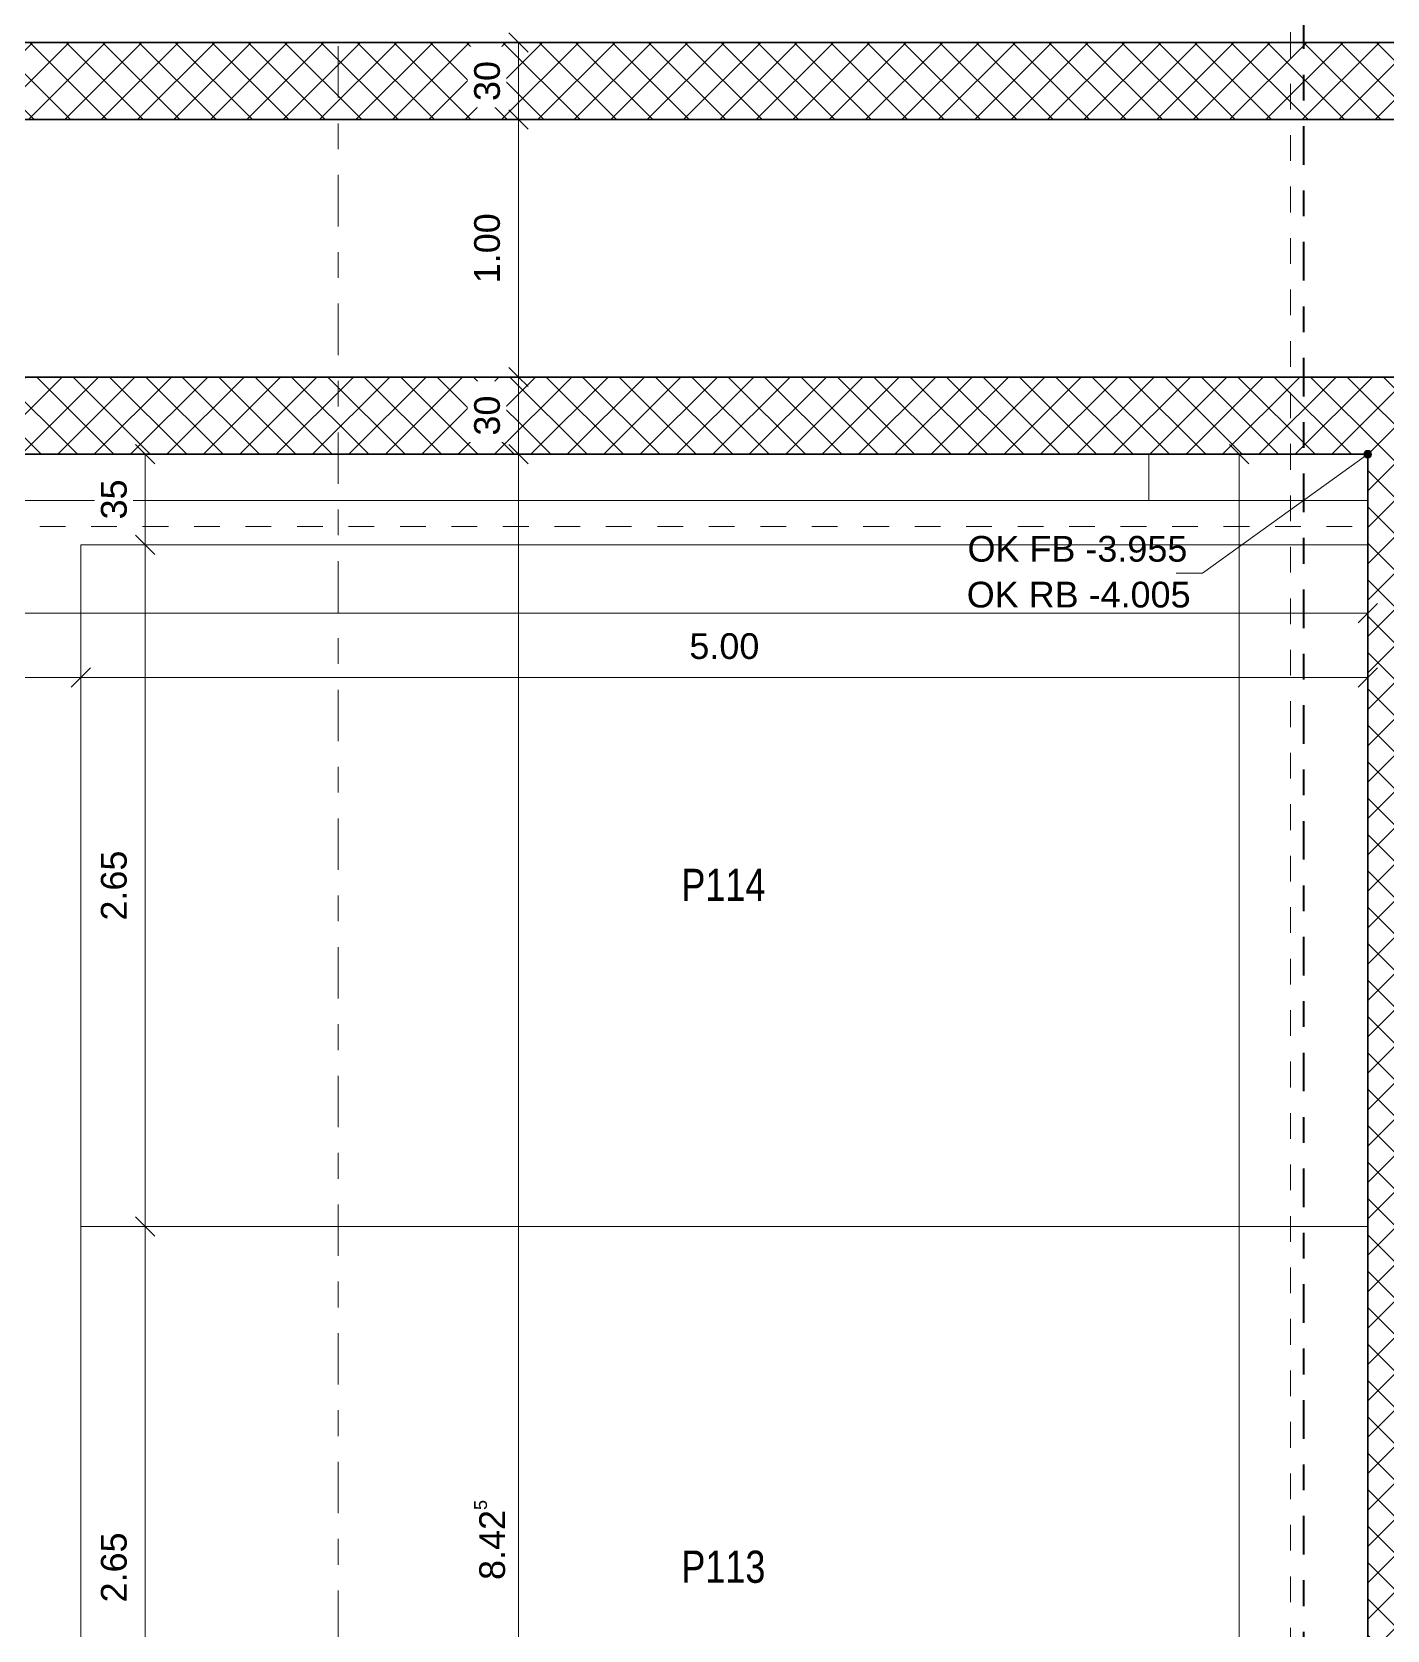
# Model space of a CAD drawing. Header units: metres. Extents: x -86 to 44, y -23 to 39.
# Drawn here: x -37.9 to -32.63, y 25.23 to 31.44 of the extents above; entities that cross this region are included whole.
import ezdxf

# ---------------------------------------------------------------- set-up
doc = ezdxf.new("R2010")
doc.units = ezdxf.units.M
for name, pattern in [('_Rasterlinie_', [0.375, 0.2, -0.05, 0.075, -0.05]), ('Gestrichelt', [0.1, 0.05, -0.05]), ('Strichpunkt - Fein', [0.2, 0.1, -0.05, 0, -0.05]), ('Strichpunkt - Mittel', [0.35, 0.15, -0.1, 0, -0.1])]:
    doc.linetypes.add(name, pattern=pattern)
for name, color, linetype, lineweight in [('A-____-____-DIMS', 7, 'Continuous', 5), ('A-____-____-DIMS-50', 7, 'Continuous', 5), ('A-DETL-GENF-OTLN', 7, 'Continuous', 9), ('A-FLOR-____-OTLN', 7, 'Continuous', 9), ('A-WALL-____-MCUT', 7, 'Continuous', 35), ('A-WALL-____-PATT', 7, 'Continuous', 35), ('C-PRKG-____-IDEN', 7, 'Continuous', 5), ('C-PRKG-____-OTLN', 7, 'Continuous', 9), ('G-____-____-DIMS', 7, 'Continuous', 5), ('S-GRID-____-OTLN', 7, 'Continuous', 5)]:
    doc.layers.add(name, color=color, linetype=linetype, lineweight=lineweight)
doc.layers.add('A-____-MATC-OTLN', color=7, linetype='Strichpunkt - Mittel', lineweight=40, true_color=0x0080ff)
doc.layers.add('A-DETL-____-OTLN', color=5, linetype='Continuous', lineweight=9, true_color=0x0000ff)
doc.styles.add('Arial_1', font='arial.ttf', dxfattribs={"height": 0.1})
doc.styles.add('Arial_3', font='arial.ttf', dxfattribs={"width": 0.8, "height": 0.125})
doc.dimstyles.new('SUB_Rohbau_fein_1', dxfattribs={"dimscale": 0.3048, "dimtxt": 0.102026, "dimasz": 0.246063, "dimexe": 0.164042, "dimexo": 0.0625, "dimgap": 0.123031, "dimtad": 1, "dimrnd": 0.005, "dimzin": 0, "dimdsep": 46, "dimtxsty": 'Arial_1', "dimblk1": 'OBLIQUE', "dimblk2": 'OBLIQUE', "dimsah": 1, "dimcen": 0.09, "dimazin": 0, "dimtfac": 1, "dimtdec": 4, "dimtix": 1, "dimtmove": 0, "dimatfit": 3, "dimfxl": 0.164042, "dimfxlon": 1, "dimtvp": 1, "dimtfill": 1, "dimtolj": 1, "dimtzin": 0, "dimarcsym": 2})
doc.dimstyles.new('SUB_Rohbau_fein_6', dxfattribs={"dimscale": 0.3048, "dimtxt": 0.102026, "dimasz": 0.246063, "dimexe": 0.164042, "dimexo": 0.0625, "dimgap": 0.123031, "dimtad": 1, "dimdec": 1, "dimlfac": 100, "dimrnd": 0.5, "dimdsep": 46, "dimtxsty": 'Arial_1', "dimblk1": 'OBLIQUE', "dimblk2": 'OBLIQUE', "dimsah": 1, "dimcen": 0.09, "dimazin": 0, "dimtfac": 1, "dimtdec": 4, "dimtix": 1, "dimtmove": 0, "dimatfit": 3, "dimfxl": 0.164042, "dimfxlon": 1, "dimtvp": 1, "dimtfill": 1, "dimtolj": 1, "dimtzin": 0, "dimarcsym": 2})
doc.dimstyles.new('SUB_Rohbau_fein_7', dxfattribs={"dimscale": 0.3048, "dimtxt": 0.102026, "dimasz": 0.246063, "dimexe": 0.164042, "dimexo": 0.0625, "dimgap": 0.123031, "dimtad": 1, "dimrnd": 0.005, "dimzin": 0, "dimdsep": 46, "dimtxsty": 'Arial_1', "dimblk1": 'OBLIQUE', "dimblk2": 'OBLIQUE', "dimsah": 1, "dimcen": 0.09, "dimazin": 0, "dimtfac": 1, "dimtdec": 4, "dimtix": 1, "dimtmove": 0, "dimatfit": 3, "dimfxl": 0.164042, "dimfxlon": 1, "dimtvp": 1, "dimtfill": 1, "dimtolj": 1, "dimtzin": 0, "dimarcsym": 2})
pattern_1 = [(45, (0, 0), (-0.07071068, 0.07071068), []), (135, (0, 0), (-0.07071068, -0.07071068), [])]

# ---------------------------------------------------------------- blocks, each defined once
blk = doc.blocks.new('PP_Parkplatz - 2650 x 5000-V62--01_UG_OK_FFB_AF')
at = {"layer": 'C-PRKG-____-OTLN', "color": 253, "true_color": 0x999999}
for p, q in [((-37.708, 24.151), (-37.708, 21.5016)), ((-32.708, 24.151), (-37.708, 24.151)), ((-32.708, 24.151), (-37.708, 24.151)), ((-37.708, 24.151), (-37.708, 21.5016)), ((-37.708, 21.5016), (-37.708, 24.151)), ((-37.708, 24.151), (-32.708, 24.151)), ((-37.708, 24.151), (-37.708, 24.151)), ((-32.708, 24.151), (-32.708, 21.5016)), ((-32.708, 24.151), (-32.708, 21.5016)), ((-32.708, 21.5016), (-37.708, 21.5016)), ((-37.708, 21.5016), (-32.708, 21.5016)), ((-32.708, 21.5016), (-37.708, 21.5016)), ((-37.708, 21.5016), (-37.708, 21.5016))]:
    blk.add_line(p, q, dxfattribs=at)
blk = doc.blocks.new('PP_Parkplatz - 2650 x 5000-V63--01_UG_OK_FFB_AF')
at = {"layer": 'C-PRKG-____-OTLN', "color": 253, "true_color": 0x999999}
for p, q in [((-37.708, 29.4499), (-37.708, 26.8005)), ((-32.708, 29.4499), (-37.708, 29.4499)), ((-32.708, 29.4499), (-37.708, 29.4499)), ((-37.708, 29.4499), (-37.708, 26.8005)), ((-37.708, 26.8005), (-37.708, 29.4499)), ((-37.708, 29.4499), (-32.708, 29.4499)), ((-37.708, 29.4499), (-37.708, 29.4499)), ((-32.708, 29.4499), (-32.708, 26.8005)), ((-32.708, 29.4499), (-32.708, 26.8005)), ((-32.708, 26.8005), (-37.708, 26.8005)), ((-37.708, 26.8005), (-32.708, 26.8005)), ((-32.708, 26.8005), (-37.708, 26.8005)), ((-37.708, 26.8005), (-37.708, 26.8005))]:
    blk.add_line(p, q, dxfattribs=at)
blk = doc.blocks.new('DE_Detailverweis - mit_Rahmen-56961560--01_UG_OK_FFB_AF')
at = {"layer": 'A-DETL-GENF-OTLN', "color": 30, "linetype": 'Strichpunkt - Fein', "true_color": 0xff8000}
blk.add_line((0, 14.2248), (0, 0), dxfattribs=at)
blk = doc.blocks.new('DIMBLOCK790--01_UG_OK_FFB_AF')
at = {"layer": 'A-____-____-DIMS-50'}
for p, q in [((-33.2073, 29.8016), (-33.2448, 29.8391)), ((-33.2073, 29.8016), (-33.2573, 29.8016)), ((-33.2073, -2.3534), (-33.2073, 29.8016)), ((-33.2073, 29.8016), (-33.1698, 29.7641)), ((-33.2073, 29.8016), (-33.1573, 29.8016)), ((-33.2073, -2.3534), (-33.2573, -2.3534)), ((-33.2073, -2.3534), (-33.2448, -2.3159)), ((-33.2073, -2.3534), (-33.1698, -2.3909)), ((-33.2073, -2.3534), (-33.1573, -2.3534))]:
    blk.add_line(p, q, dxfattribs=at)
at = {"layer": 'A-____-____-DIMS-50', "color": 0, "insert": (-33.3793, 13.5236), "char_height": 0.1, "width": 0.481134, "attachment_point": 1, "rotation": 90, "line_spacing_factor": 0.941778, "style": 'Arial_1', "bg_fill": 3, "box_fill_scale": 1.25, "bg_fill_color": 256, "bg_fill_true_color": 13158600, "bg_fill_transparency": 0}
blk.add_mtext('32.15\\A2\\H0.5x;\\S5^  ;\\H2x;', dxfattribs=at)
blk = doc.blocks.new('_Oblique')
at = {"color": 0, "linetype": 'ByBlock', "lineweight": -2}
blk.add_line((-0.5, -0.5), (0.5, 0.5), dxfattribs=at)
blk = doc.blocks.new('DIMBLOCK1014--01_UG_OK_FFB_AF')
at = {"layer": 'A-____-____-DIMS-50'}
for p, q in [((-36.008, 29.8016), (-36.0455, 29.8391)), ((-36.008, 29.8016), (-36.058, 29.8016)), ((-36.008, 21.3766), (-36.008, 29.8016)), ((-36.008, 29.8016), (-35.9705, 29.7641)), ((-36.008, 29.8016), (-35.958, 29.8016)), ((-36.008, 21.3766), (-36.058, 21.3766)), ((-36.008, 21.3766), (-36.0455, 21.4141)), ((-36.008, 21.3766), (-35.9705, 21.3391)), ((-36.008, 21.3766), (-35.958, 21.3766))]:
    blk.add_line(p, q, dxfattribs=at)
at = {"layer": 'A-____-____-DIMS-50', "color": 0, "insert": (-36.18, 25.4274), "char_height": 0.1, "width": 0.388091, "attachment_point": 1, "rotation": 90, "line_spacing_factor": 0.941778, "style": 'Arial_1', "bg_fill": 3, "box_fill_scale": 1.25, "bg_fill_color": 256, "bg_fill_true_color": 13158600, "bg_fill_transparency": 0}
blk.add_mtext('8.42\\A2\\H0.5x;\\S5^  ;\\H2x;', dxfattribs=at)
blk = doc.blocks.new('DIMBLOCK1015--01_UG_OK_FFB_AF')
at = {"layer": 'A-____-____-DIMS-50'}
for p, q in [((-36.008, 30.1016), (-36.0455, 30.1391)), ((-36.008, 30.1016), (-36.058, 30.1016)), ((-36.008, 29.8016), (-36.008, 30.1016)), ((-36.008, 30.1016), (-35.9705, 30.0641)), ((-36.008, 30.1016), (-35.958, 30.1016)), ((-36.008, 29.8016), (-36.0455, 29.8391)), ((-36.008, 29.8016), (-36.058, 29.8016)), ((-36.008, 29.8016), (-35.9705, 29.7641)), ((-36.008, 29.8016), (-35.958, 29.8016))]:
    blk.add_line(p, q, dxfattribs=at)
at = {"layer": 'A-____-____-DIMS-50', "color": 0, "insert": (-36.18, 29.874), "char_height": 0.1, "width": 0.186088, "attachment_point": 1, "rotation": 90, "line_spacing_factor": 0.941778, "style": 'Arial_1', "bg_fill": 3, "box_fill_scale": 1.25, "bg_fill_color": 256, "bg_fill_true_color": 13158600, "bg_fill_transparency": 0}
blk.add_mtext('30', dxfattribs=at)
blk = doc.blocks.new('DIMBLOCK1016--01_UG_OK_FFB_AF')
at = {"layer": 'A-____-____-DIMS-50'}
for p, q in [((-36.008, 31.1016), (-36.0455, 31.1391)), ((-36.008, 31.1016), (-36.058, 31.1016)), ((-36.008, 30.1016), (-36.008, 31.1016)), ((-36.008, 31.1016), (-35.9705, 31.0641)), ((-36.008, 31.1016), (-35.958, 31.1016)), ((-36.008, 30.1016), (-36.0455, 30.1391)), ((-36.008, 30.1016), (-36.058, 30.1016)), ((-36.008, 30.1016), (-35.9705, 30.0641)), ((-36.008, 30.1016), (-35.958, 30.1016))]:
    blk.add_line(p, q, dxfattribs=at)
at = {"layer": 'A-____-____-DIMS-50', "color": 0, "insert": (-36.18, 30.4659), "char_height": 0.1, "width": 0.325653, "attachment_point": 1, "rotation": 90, "line_spacing_factor": 0.941778, "style": 'Arial_1', "bg_fill": 3, "box_fill_scale": 1.25, "bg_fill_color": 256, "bg_fill_true_color": 13158600, "bg_fill_transparency": 0}
blk.add_mtext('1.00', dxfattribs=at)
blk = doc.blocks.new('DIMBLOCK1017--01_UG_OK_FFB_AF')
at = {"layer": 'A-____-____-DIMS-50'}
for p, q in [((-36.008, 31.4016), (-36.0455, 31.4391)), ((-36.008, 31.4016), (-36.058, 31.4016)), ((-36.008, 31.1016), (-36.008, 31.4016)), ((-36.008, 31.4016), (-35.9705, 31.3641)), ((-36.008, 31.4016), (-35.958, 31.4016)), ((-36.008, 31.1016), (-36.0455, 31.1391)), ((-36.008, 31.1016), (-36.058, 31.1016)), ((-36.008, 31.1016), (-35.9705, 31.0641)), ((-36.008, 31.1016), (-35.958, 31.1016))]:
    blk.add_line(p, q, dxfattribs=at)
at = {"layer": 'A-____-____-DIMS-50', "color": 0, "insert": (-36.18, 31.174), "char_height": 0.1, "width": 0.186088, "attachment_point": 1, "rotation": 90, "line_spacing_factor": 0.941778, "style": 'Arial_1', "bg_fill": 3, "box_fill_scale": 1.25, "bg_fill_color": 256, "bg_fill_true_color": 13158600, "bg_fill_transparency": 0}
blk.add_mtext('30', dxfattribs=at)
blk = doc.blocks.new('DIMBLOCK1094--01_UG_OK_FFB_AF')
at = {"layer": 'A-____-____-DIMS-50'}
for p, q in [((-57.708, 29.184), (-57.708, 29.234)), ((-57.708, 29.184), (-57.6705, 29.2215)), ((-32.708, 29.184), (-32.708, 29.234)), ((-32.708, 29.184), (-32.6705, 29.2215)), ((-57.708, 29.184), (-57.7455, 29.1465)), ((-57.708, 29.184), (-32.708, 29.184)), ((-57.708, 29.184), (-57.708, 29.134)), ((-32.708, 29.184), (-32.7455, 29.1465)), ((-32.708, 29.184), (-32.708, 29.134))]:
    blk.add_line(p, q, dxfattribs=at)
at = {"layer": 'A-____-____-DIMS-50', "color": 0, "insert": (-45.3825, 29.356), "char_height": 0.1, "width": 0.418697, "attachment_point": 1, "line_spacing_factor": 0.941778, "style": 'Arial_1', "bg_fill": 3, "box_fill_scale": 1.25, "bg_fill_color": 256, "bg_fill_true_color": 13158600, "bg_fill_transparency": 0}
blk.add_mtext('25.00', dxfattribs=at)
blk = doc.blocks.new('DIMBLOCK1098--01_UG_OK_FFB_AF')
at = {"layer": 'A-____-____-DIMS-50'}
for p, q in [((-42.708, 28.934), (-42.708, 28.984)), ((-42.708, 28.934), (-42.6705, 28.9715)), ((-37.708, 28.934), (-37.708, 28.984)), ((-37.708, 28.934), (-37.6705, 28.9715)), ((-42.708, 28.934), (-42.7455, 28.8965)), ((-42.708, 28.934), (-37.708, 28.934)), ((-42.708, 28.934), (-42.708, 28.884)), ((-37.708, 28.934), (-37.7455, 28.8965)), ((-37.708, 28.934), (-37.708, 28.884))]:
    blk.add_line(p, q, dxfattribs=at)
at = {"layer": 'A-____-____-DIMS-50', "color": 0, "insert": (-40.3437, 29.106), "char_height": 0.1, "width": 0.325653, "attachment_point": 1, "line_spacing_factor": 0.941778, "style": 'Arial_1', "bg_fill": 3, "box_fill_scale": 1.25, "bg_fill_color": 256, "bg_fill_true_color": 13158600, "bg_fill_transparency": 0}
blk.add_mtext('5.00', dxfattribs=at)
blk = doc.blocks.new('DIMBLOCK1099--01_UG_OK_FFB_AF')
at = {"layer": 'A-____-____-DIMS-50'}
for p, q in [((-37.708, 28.934), (-37.708, 28.984)), ((-37.708, 28.934), (-37.6705, 28.9715)), ((-32.708, 28.934), (-32.708, 28.984)), ((-32.708, 28.934), (-32.6705, 28.9715)), ((-37.708, 28.934), (-37.7455, 28.8965)), ((-37.708, 28.934), (-32.708, 28.934)), ((-37.708, 28.934), (-37.708, 28.884)), ((-32.708, 28.934), (-32.7455, 28.8965)), ((-32.708, 28.934), (-32.708, 28.884))]:
    blk.add_line(p, q, dxfattribs=at)
at = {"layer": 'A-____-____-DIMS-50', "color": 0, "insert": (-35.3437, 29.106), "char_height": 0.1, "width": 0.325653, "attachment_point": 1, "line_spacing_factor": 0.941778, "style": 'Arial_1', "bg_fill": 3, "box_fill_scale": 1.25, "bg_fill_color": 256, "bg_fill_true_color": 13158600, "bg_fill_transparency": 0}
blk.add_mtext('5.00', dxfattribs=at)
blk = doc.blocks.new('DIMBLOCK1149--01_UG_OK_FFB_AF')
at = {"layer": 'A-____-____-DIMS-50'}
for p, q in [((-37.458, 29.8016), (-37.4955, 29.8391)), ((-37.458, 29.8016), (-37.508, 29.8016)), ((-37.458, 29.8016), (-37.458, 29.4499)), ((-37.458, 29.8016), (-37.4205, 29.7641)), ((-37.458, 29.8016), (-37.408, 29.8016)), ((-37.458, 29.4499), (-37.508, 29.4499)), ((-37.458, 29.4499), (-37.4955, 29.4874)), ((-37.458, 29.4499), (-37.4205, 29.4124)), ((-37.458, 29.4499), (-37.408, 29.4499))]:
    blk.add_line(p, q, dxfattribs=at)
at = {"layer": 'A-____-____-DIMS-50', "color": 0, "insert": (-37.63, 29.5482), "char_height": 0.1, "width": 0.186088, "attachment_point": 1, "rotation": 90, "line_spacing_factor": 0.941778, "style": 'Arial_1', "bg_fill": 3, "box_fill_scale": 1.25, "bg_fill_color": 256, "bg_fill_true_color": 13158600, "bg_fill_transparency": 0}
blk.add_mtext('35', dxfattribs=at)
blk = doc.blocks.new('DIMBLOCK1150--01_UG_OK_FFB_AF')
at = {"layer": 'A-____-____-DIMS-50'}
for p, q in [((-37.458, 29.4499), (-37.508, 29.4499)), ((-37.458, 29.4499), (-37.4955, 29.4874)), ((-37.458, 29.4499), (-37.458, 26.8005)), ((-37.458, 29.4499), (-37.4205, 29.4124)), ((-37.458, 29.4499), (-37.408, 29.4499)), ((-37.458, 26.8005), (-37.4955, 26.838)), ((-37.458, 26.8005), (-37.508, 26.8005)), ((-37.458, 26.8005), (-37.4205, 26.763)), ((-37.458, 26.8005), (-37.408, 26.8005))]:
    blk.add_line(p, q, dxfattribs=at)
at = {"layer": 'A-____-____-DIMS-50', "color": 0, "insert": (-37.63, 27.9895), "char_height": 0.1, "width": 0.325653, "attachment_point": 1, "rotation": 90, "line_spacing_factor": 0.941778, "style": 'Arial_1', "bg_fill": 3, "box_fill_scale": 1.25, "bg_fill_color": 256, "bg_fill_true_color": 13158600, "bg_fill_transparency": 0}
blk.add_mtext('2.65', dxfattribs=at)
blk = doc.blocks.new('DIMBLOCK1151--01_UG_OK_FFB_AF')
at = {"layer": 'A-____-____-DIMS-50'}
for p, q in [((-37.458, 26.8005), (-37.4955, 26.838)), ((-37.458, 26.8005), (-37.508, 26.8005)), ((-37.458, 26.8005), (-37.458, 24.151)), ((-37.458, 26.8005), (-37.4205, 26.763)), ((-37.458, 26.8005), (-37.408, 26.8005)), ((-37.458, 24.151), (-37.4955, 24.1885)), ((-37.458, 24.151), (-37.508, 24.151)), ((-37.458, 24.151), (-37.4205, 24.1135)), ((-37.458, 24.151), (-37.408, 24.151))]:
    blk.add_line(p, q, dxfattribs=at)
at = {"layer": 'A-____-____-DIMS-50', "color": 0, "insert": (-37.63, 25.3401), "char_height": 0.1, "width": 0.325653, "attachment_point": 1, "rotation": 90, "line_spacing_factor": 0.941778, "style": 'Arial_1', "bg_fill": 3, "box_fill_scale": 1.25, "bg_fill_color": 256, "bg_fill_true_color": 13158600, "bg_fill_transparency": 0}
blk.add_mtext('2.65', dxfattribs=at)

msp = doc.modelspace()

# ---------------------------------------------------------------- hatches: boundary and pattern name
at = {"layer": 'A-WALL-____-PATT', "lineweight": 9}
h = msp.add_hatch(dxfattribs=at)
h.set_pattern_fill('FP_1', color=256, style=0, pattern_type=2)
h.set_pattern_definition(pattern_1)
h.paths.add_polyline_path([(-16.283, 31.1016), (-15.988, 31.1016), (-15.988, 31.4016), (-69.9425, 31.4016), (-70.2151, 31.1016), (-16.4352, 31.1016)])
h = msp.add_hatch(dxfattribs=at)
h.set_pattern_fill('FP_1', color=256, style=0, pattern_type=2)
h.set_pattern_definition(pattern_1)
h.paths.add_polyline_path([(-69.9425, 29.8016), (-64.3928, 29.8016), (-64.3928, 30.1016), (-70.0159, 30.1016), (-70.0159, 29.8016)])
h.paths.add_polyline_path([(-25.493, 29.8016), (-19.538, 29.8016), (-19.538, 30.1016), (-62.1928, 30.1016), (-62.1928, 29.8016), (-25.5393, 29.8016)])
h.paths.add_polyline_path([(-15.983, 29.8016), (-15.983, 30.0517), (-16.083, 30.0517), (-16.083, 29.8016), (-15.988, 29.8016)])
h.paths.add_polyline_path([(-16.283, 29.8016), (-16.183, 29.8016), (-16.183, 30.1016), (-19.438, 30.1016), (-19.438, 29.8016), (-16.4352, 29.8016)])
h = msp.add_hatch(dxfattribs=at)
h.set_pattern_fill('FP_1', color=256, style=0, pattern_type=2)
h.set_pattern_definition(pattern_1)
h.paths.add_polyline_path([(-32.708, 21.7116), (-32.408, 21.7116), (-32.408, 29.8016), (-32.708, 29.8016), (-32.708, 23.2755)])
at = {"layer": 'G-____-____-DIMS', "lineweight": 9}
h = msp.add_hatch(color=256, dxfattribs=at)
edge = h.paths.add_edge_path()
edge.add_arc((-32.708, 29.8016), 0.015, 0, 360)

# ---------------------------------------------------------------- linework, layer by layer
at = {"layer": 'A-DETL-____-OTLN', "color": 7, "linetype": 'Gestrichelt'}
msp.add_line((-40.668, 29.5209), (-32.708, 29.5209), dxfattribs=at)
at = {"layer": 'A-FLOR-____-OTLN'}
for p, q in [((-32.708, 29.8009), (-40.668, 29.8009)), ((-33.558, 29.6216), (-33.558, 29.8009)), ((-32.708, 29.6216), (-40.668, 29.6216))]:
    msp.add_line(p, q, dxfattribs=at)
at = {"layer": 'A-WALL-____-MCUT'}
for p, q in [((25.752, 31.4016), (-69.9425, 31.4016)), ((-69.8098, 31.1016), (-16.283, 31.1016)), ((-70.0159, 30.1016), (-19.538, 30.1016)), ((-32.708, 29.8016), (-40.668, 29.8016)), ((-32.708, 29.8016), (-32.708, 17.8716))]:
    msp.add_line(p, q, dxfattribs=at)
at = {"layer": 'G-____-____-DIMS', "lineweight": 9}
msp.add_circle((-32.708, 29.8016), 0.015, dxfattribs=at)
at = {"layer": 'S-GRID-____-OTLN', "color": 8, "linetype": '_Rasterlinie_', "true_color": 0x808080}
msp.add_line((-36.708, -7.8134), (-36.708, 34.9016), dxfattribs=at)

# ---------------------------------------------------------------- block references
at = {"layer": 'A-DETL-GENF-OTLN', "color": 30, "true_color": 0xff8000}
msp.add_blockref('DE_Detailverweis - mit_Rahmen-56961560--01_UG_OK_FFB_AF', (-33.008, 17.8166), dxfattribs=at)
at = {"layer": 'C-PRKG-____-OTLN', "color": 253, "true_color": 0x999999}
for name, p in [('PP_Parkplatz - 2650 x 5000-V63--01_UG_OK_FFB_AF', (0, 0)), ('PP_Parkplatz - 2650 x 5000-V62--01_UG_OK_FFB_AF', (0, 2.6495))]:
    msp.add_blockref(name, p, dxfattribs=at)

# ---------------------------------------------------------------- next in the draw order: texts
at = {"layer": 'C-PRKG-____-IDEN', "char_height": 0.125, "width": 0.391223, "attachment_point": 1, "style": 'Arial_3', "bg_fill": 3, "box_fill_scale": 1.25, "bg_fill_color": 256, "bg_fill_true_color": 13158600, "bg_fill_transparency": 0}
for s, insert in [('P114', (-35.3746, 28.1907)), ('P113', (-35.3746, 25.5413))]:
    msp.add_mtext(s, dxfattribs=dict(at, insert=insert))

# ---------------------------------------------------------------- next in the draw order: dimensions: what is measured, and where the dimension line sits
at = {"layer": 'A-____-____-DIMS'}
dim = msp.add_linear_dim(base=(-37.458, 29.4499), p1=(-37.408, 29.8016), p2=(-37.408, 29.4499), angle=90, dimstyle='SUB_Rohbau_fein_6', override={"dimpost": '<>', "dimfxl": 0.351628}, dxfattribs=at)
dim.commit()
dim.dimension.update_dxf_attribs({"geometry": 'DIMBLOCK1149--01_UG_OK_FFB_AF', "text_midpoint": (-37.5466, 29.6257)})
for base, p1, p2, text, dimstyle, override, picture, middle in [((-36.008, 29.8016), (-36.058, 21.3766), (-36.058, 29.8016), '\\A1;8.42\\Q;{\\A1;{\\H0.5x;\\S5^ ;}}', 'SUB_Rohbau_fein_7', {"dimpost": '<>', "dimfxl": 8.425}, 'DIMBLOCK1014--01_UG_OK_FFB_AF', (-36.0966, 25.5891)), ((-33.2073, 29.8016), (-33.1573, -2.3534), (-33.2573, 29.8016), '\\A1;32.15\\Q;{\\A1;{\\H0.5x;\\S5^ ;}}', 'SUB_Rohbau_fein_1', {"dimpost": '<>', "dimfxl": 32.155155}, 'DIMBLOCK790--01_UG_OK_FFB_AF', (-33.2959, 13.7241))]:
    dim = msp.add_linear_dim(base=base, p1=p1, p2=p2, angle=90, text=text, dimstyle=dimstyle, override=override, dxfattribs=at)
    dim.commit()
    dim.dimension.update_dxf_attribs({"geometry": picture, "text_midpoint": middle})

# ---------------------------------------------------------------- next in the draw order: dimensions: what is measured, and where the dimension line sits
dim = msp.add_linear_dim(base=(-36.008, 30.1016), p1=(-36.058, 29.8016), p2=(-36.058, 30.1016), angle=90, dimstyle='SUB_Rohbau_fein_6', override={"dimpost": '<>', "dimfxl": 0.3}, dxfattribs=at)
dim.commit()
dim.dimension.update_dxf_attribs({"geometry": 'DIMBLOCK1015--01_UG_OK_FFB_AF', "text_midpoint": (-36.0966, 29.9516)})
dim = msp.add_linear_dim(base=(-32.708, 29.184), p1=(-57.708, 29.234), p2=(-32.708, 29.234), dimstyle='SUB_Rohbau_fein_7', override={"dimpost": '<>', "dimfxl": 25}, dxfattribs=at)
dim.commit()
dim.dimension.update_dxf_attribs({"geometry": 'DIMBLOCK1094--01_UG_OK_FFB_AF', "text_midpoint": (-45.208, 29.2725)})

# ---------------------------------------------------------------- next in the draw order: linework, layer by layer
at = {"layer": 'G-____-____-DIMS'}
for p, q in [((-32.708, 29.8016), (-33.3495, 29.3388)), ((-33.3495, 29.3388), (-33.4525, 29.3388))]:
    msp.add_line(p, q, dxfattribs=at)

# ---------------------------------------------------------------- next in the draw order: texts
at = {"layer": 'G-____-____-DIMS', "char_height": 0.1, "attachment_point": 1, "line_spacing_factor": 0.941778, "style": 'Arial_1'}
for s, insert, width in [('OK FB -3.955', (-34.2629, 29.4841), 1.021033), ('OK RB -4.005', (-34.266, 29.3061), 1.039397)]:
    msp.add_mtext(s, dxfattribs=dict(at, insert=insert, width=width))

# ---------------------------------------------------------------- next in the draw order: dimensions: what is measured, and where the dimension line sits
at = {"layer": 'A-____-____-DIMS'}
dim = msp.add_linear_dim(base=(-36.008, 31.1016), p1=(-36.058, 30.1016), p2=(-36.058, 31.1016), angle=90, dimstyle='SUB_Rohbau_fein_7', override={"dimpost": '<>', "dimfxl": 1.000001}, dxfattribs=at)
dim.commit()
dim.dimension.update_dxf_attribs({"geometry": 'DIMBLOCK1016--01_UG_OK_FFB_AF', "text_midpoint": (-36.0966, 30.6016)})
dim = msp.add_linear_dim(base=(-37.708, 28.934), p1=(-42.708, 28.984), p2=(-37.708, 28.984), dimstyle='SUB_Rohbau_fein_7', override={"dimpost": '<>', "dimfxl": 5}, dxfattribs=at)
dim.commit()
dim.dimension.update_dxf_attribs({"geometry": 'DIMBLOCK1098--01_UG_OK_FFB_AF', "text_midpoint": (-40.208, 29.0225)})

# ---------------------------------------------------------------- next in the draw order: dimensions: what is measured, and where the dimension line sits
dim = msp.add_linear_dim(base=(-36.008, 31.4016), p1=(-36.058, 31.1016), p2=(-36.058, 31.4016), angle=90, dimstyle='SUB_Rohbau_fein_6', override={"dimpost": '<>', "dimfxl": 0.3}, dxfattribs=at)
dim.commit()
dim.dimension.update_dxf_attribs({"geometry": 'DIMBLOCK1017--01_UG_OK_FFB_AF', "text_midpoint": (-36.0966, 31.2516)})
dim = msp.add_linear_dim(base=(-32.708, 28.934), p1=(-37.708, 28.984), p2=(-32.708, 28.984), dimstyle='SUB_Rohbau_fein_7', override={"dimpost": '<>', "dimfxl": 5}, dxfattribs=at)
dim.commit()
dim.dimension.update_dxf_attribs({"geometry": 'DIMBLOCK1099--01_UG_OK_FFB_AF', "text_midpoint": (-35.208, 29.0225)})

# ---------------------------------------------------------------- next in the draw order: linework, layer by layer
at = {"layer": 'A-____-MATC-OTLN'}
msp.add_line((-32.958, 38.7262), (-32.958, -22.76), dxfattribs=at)

# ---------------------------------------------------------------- next in the draw order: dimensions: what is measured, and where the dimension line sits
at = {"layer": 'A-____-____-DIMS'}
dim = msp.add_linear_dim(base=(-37.458, 26.8005), p1=(-37.408, 29.4499), p2=(-37.408, 26.8005), angle=90, dimstyle='SUB_Rohbau_fein_7', override={"dimpost": '<>', "dimfxl": 2.649455}, dxfattribs=at)
dim.commit()
dim.dimension.update_dxf_attribs({"geometry": 'DIMBLOCK1150--01_UG_OK_FFB_AF', "text_midpoint": (-37.5466, 28.1252)})

# ---------------------------------------------------------------- next in the draw order: dimensions: what is measured, and where the dimension line sits
dim = msp.add_linear_dim(base=(-37.458, 24.151), p1=(-37.408, 26.8005), p2=(-37.408, 24.151), angle=90, dimstyle='SUB_Rohbau_fein_7', override={"dimpost": '<>', "dimfxl": 2.649455}, dxfattribs=at)
dim.commit()
dim.dimension.update_dxf_attribs({"geometry": 'DIMBLOCK1151--01_UG_OK_FFB_AF', "text_midpoint": (-37.5466, 25.4757)})

doc.saveas('drawing.dxf')
